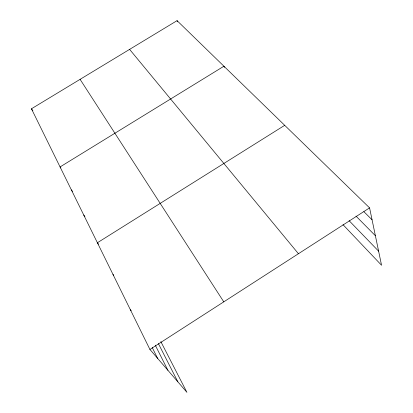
<?xml version="1.0" encoding="UTF-8"?>
<svg xmlns="http://www.w3.org/2000/svg" width="413" height="413" viewBox="0 0 413 413"><rect width="100%" height="100%" fill="white"/><g stroke="black" fill="none" stroke-linecap="round" stroke-linejoin="round"><path stroke-width="0.62" d="M149.919 349.45L369.578 207.873L177.069 20.65L31.445 108.784L149.919 349.45L186.929 392.35L160.843 341.623M284.696 125.325L97.396 242.756L98.526 244.207M363.863 211.662L372.061 219.773M355.991 216.102L375.391 235.74M349.109 220.681L378.613 251.176M343.017 224.677L381.555 265.27L369.578 207.873M129.599 49.379L298.444 253.721M130.369 309.74L131.179 310.715M112.976 274.402L113.776 275.404M83.751 215.044L84.928 216.582M71.366 189.882L72.528 191.42M60.83 167.957L60.071 166.935L223.929 66.225L224.383 67.407M31.445 108.784L32.88 110.782M80.091 79.348L223.774 301.846M158.391 343.59L177.864 381.844M155.278 345.201L167.915 370.311M152.227 347.534L157.611 358.365M177.069 20.65L177.569 21.832"/></g></svg>
